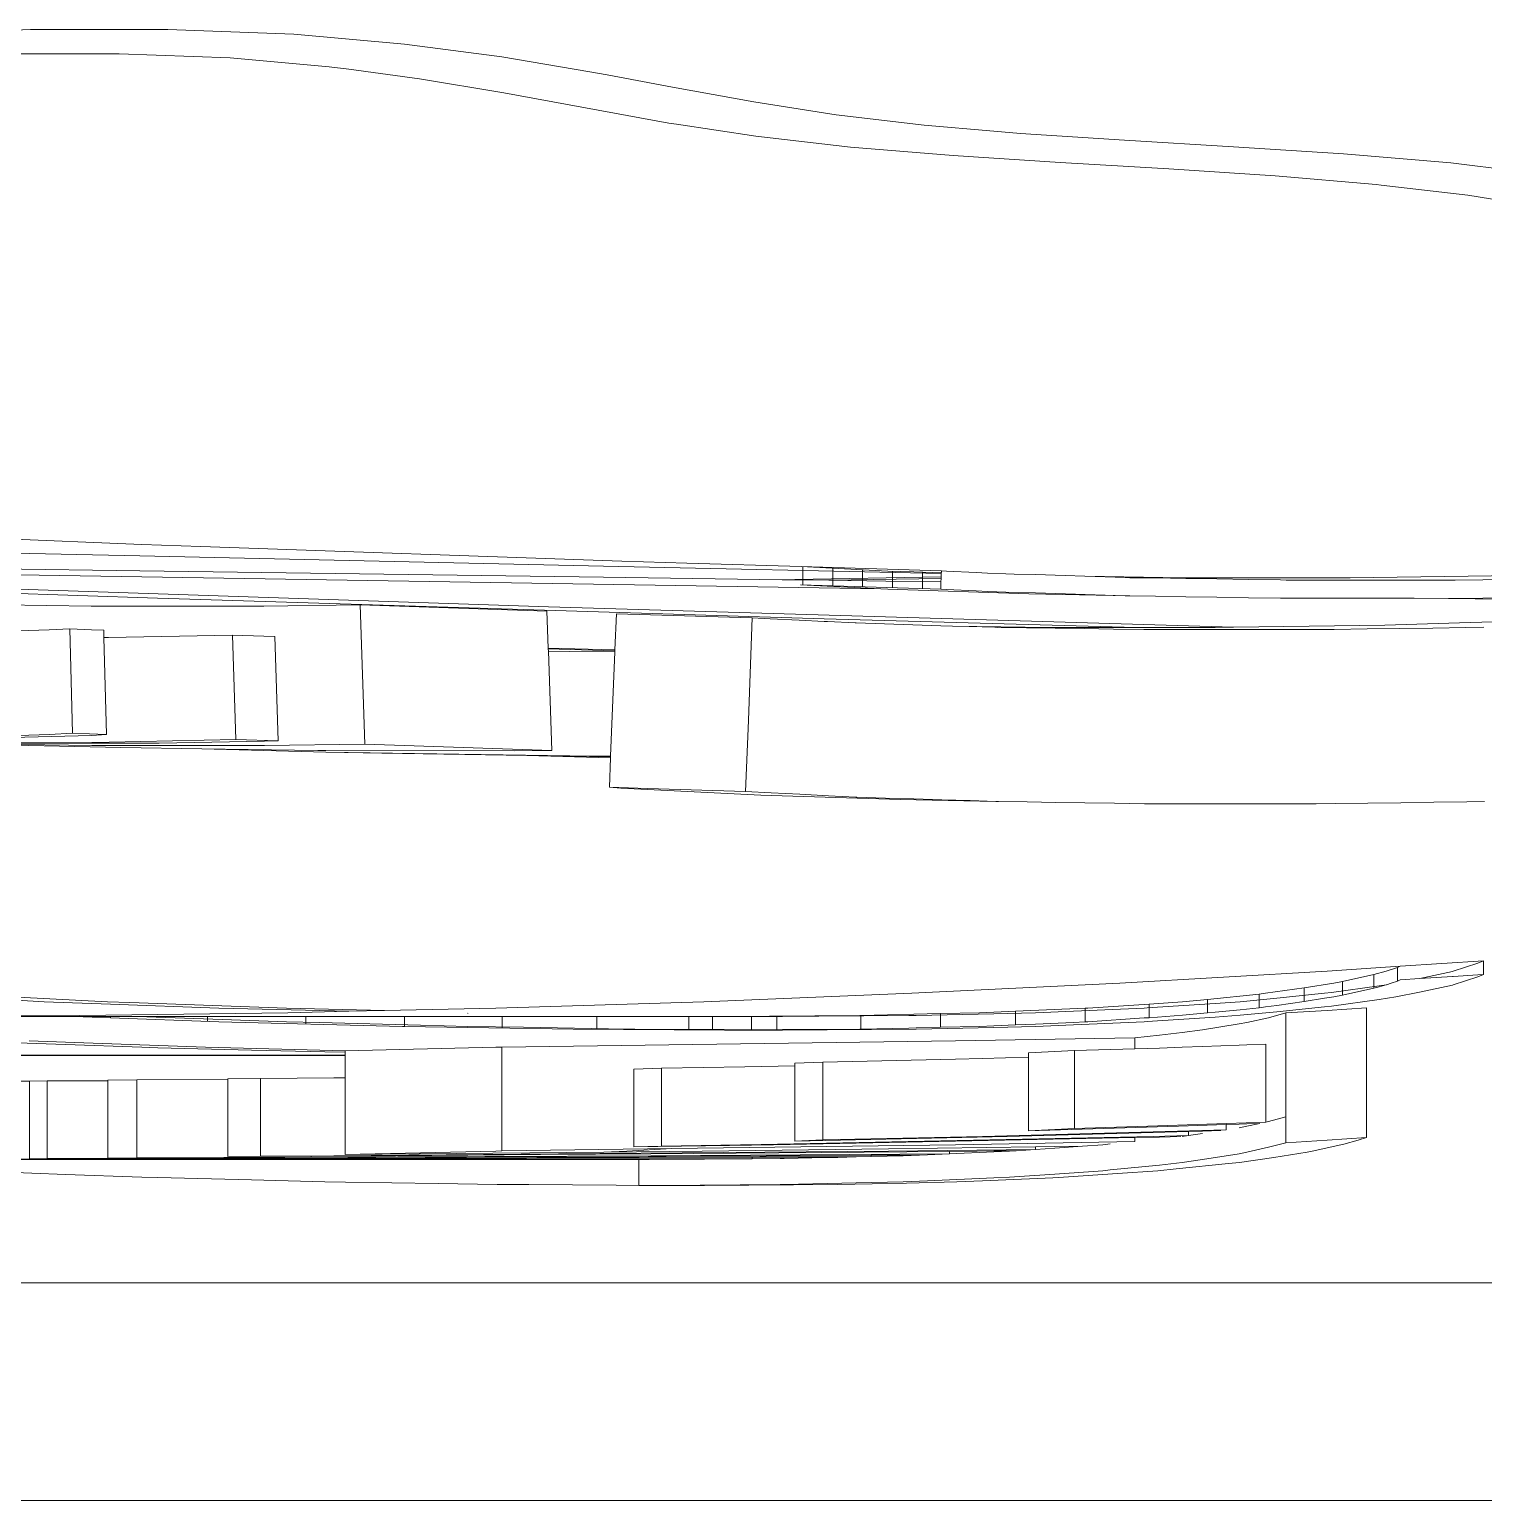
# Model space of a CAD drawing. Header units: millimetres. Extents: x 930469 to 1523124, y -120375 to 411163.
# Drawn here: x 1429123 to 1430125, y -7554 to -6540 of the extents above; entities that cross this region are included whole.
import ezdxf

# ---------------------------------------------------------------- set-up
doc = ezdxf.new("R2010")
doc.units = ezdxf.units.MM
doc.layers.add('A-NET THAY', color=8, linetype='Continuous', lineweight=0)
doc.layers.add('COT VACH', color=8, linetype='Continuous', lineweight=0)

# ---------------------------------------------------------------- blocks, each defined once
blk = doc.blocks.new('fgholol')
at = {"layer": 'A-NET THAY', "ltscale": 3}
for p, q in [((1047091.4, 32506.8), (1046992, 32503.6)), ((1047186.1, 32507), (1047091.4, 32506.8)), ((1047272.8, 32503.6), (1047186.1, 32507)), ((1047349.1, 32496.9), (1047272.8, 32503.6)), ((1047152.5, 32490.2), (1047068.2, 32490.1)), ((1047229.1, 32487.3), (1047152.5, 32490.2)), ((1047416.1, 32488), (1047349.1, 32496.9)), ((1047297.3, 32481.3), (1047229.1, 32487.3)), ((1047310.7, 32479.5), (1047297.3, 32481.3)), ((1047359.4, 32473), (1047310.7, 32479.5)), ((1047476.7, 32477.8), (1047416.1, 32488)), ((1047417.5, 32463.3), (1047359.4, 32473)), ((1047488.7, 32475.6), (1047476.7, 32477.8)), ((1047533.8, 32467.3), (1047488.7, 32475.6)), ((1047473.9, 32452.9), (1047417.5, 32463.3)), ((1047589.7, 32457.2), (1047533.8, 32467.3)), ((1047531.1, 32442.5), (1047473.9, 32452.9)), ((1047646.5, 32448.2), (1047589.7, 32457.2)), ((1047536.6, 32441.6), (1047531.1, 32442.5)), ((1047591.1, 32433.4), (1047536.6, 32441.6)), ((1047707, 32440.9), (1047646.5, 32448.2)), ((1047755, 32436.9), (1047707, 32440.9)), ((1047656.3, 32425.9), (1047591.1, 32433.4)), ((1047773.4, 32435.3), (1047755, 32436.9)), ((1047845.1, 32430.7), (1047773.4, 32435.3)), ((1047920.1, 32426.2), (1047845.1, 32430.7)), ((1047727, 32420.1), (1047656.3, 32425.9)), ((1047800.9, 32415.3), (1047727, 32420.1)), ((1047995.9, 32421.3), (1047920.1, 32426.2)), ((1048069.9, 32415), (1047995.9, 32421.3)), ((1047875.7, 32410.9), (1047800.9, 32415.3)), ((1047949, 32406), (1047875.7, 32410.9)), ((1048138.7, 32406.6), (1048069.9, 32415)), ((1048018.5, 32400.1), (1047949, 32406)), ((1048021.9, 32399.7), (1048018.5, 32400.1)), ((1048081.7, 32392.8), (1048021.9, 32399.7)), ((1048137.9, 32383.7), (1048081.7, 32392.8)), ((1047168.2, 32152.2), (1046876.7, 32163.9)), ((1047023.4, 32147.4), (1047166.7, 32144.3)), ((1047208.9, 32150.7), (1047168.2, 32152.2)), ((1047498.9, 32140.6), (1047208.9, 32150.7)), ((1046847.3, 32138.5), (1047166.8, 32134.1)), ((1047166.7, 32144.3), (1047486.2, 32137.3)), ((1047486.2, 32137.3), (1047718.9, 32132.2)), ((1047543.6, 32139.2), (1047498.9, 32140.6)), ((1047622.4, 32136.9), (1047543.6, 32139.2)), ((1047622.4, 32136.9), (1047719, 32134)), ((1047622.4, 32136.9), (1047682, 32133.9)), ((1047623.6, 32124.3), (1047623.5, 32136.8)), ((1047644.2, 32123.6), (1047644.1, 32135.8)), ((1047664.7, 32123), (1047664.7, 32134.8)), ((1047179, 32115.1), (1046803.8, 32128.2)), ((1046966.2, 32133.3), (1047677.2, 32121.6)), ((1046966.2, 32125.2), (1047448.3, 32109.2)), ((1047166.8, 32134.1), (1047486.2, 32129.6)), ((1047486.2, 32129.6), (1047609.3, 32127.9)), ((1047609.3, 32127.9), (1047618, 32128)), ((1047609.3, 32127.9), (1047641.5, 32127.5)), ((1047618, 32128), (1047718.8, 32129.8)), ((1047641.5, 32127.5), (1047718.8, 32128.8)), ((1047641.5, 32127.5), (1047680.8, 32126.9)), ((1047680.8, 32126.9), (1047718.7, 32126.4)), ((1047682, 32133.9), (1047700.1, 32133.3)), ((1047685.3, 32122.4), (1047685.2, 32133.8)), ((1047718.9, 32132.7), (1047700.1, 32133.3)), ((1047706, 32121.8), (1047705.9, 32133.1)), ((1047718.7, 32126.1), (1047718.5, 32121.4)), ((1047718.8, 32128.8), (1047718.7, 32126.4)), ((1047718.7, 32126.4), (1047718.7, 32126.1)), ((1047718.9, 32132.2), (1047718.8, 32129.8)), ((1047718.8, 32129.8), (1047718.8, 32128.8)), ((1047719, 32133.1), (1047718.9, 32132.9)), ((1047718.9, 32132.9), (1047718.9, 32132.7)), ((1047718.9, 32132.7), (1047718.9, 32132.2)), ((1047719, 32134), (1047722.4, 32133.8)), ((1047719, 32134), (1047719, 32133.1)), ((1047722.4, 32133.8), (1047742.9, 32132.8)), ((1047742.9, 32132.8), (1047750.8, 32132.4)), ((1047750.8, 32132.4), (1047763.4, 32132)), ((1047763.4, 32132), (1047769, 32131.8)), ((1047769, 32131.8), (1047783.8, 32131.4)), ((1047783.8, 32131.4), (1047804.3, 32130.7)), ((1047804.3, 32130.7), (1047817.9, 32130.3)), ((1047817.9, 32130.3), (1047824.9, 32130.1)), ((1047817.9, 32130.3), (1047885.1, 32129.3)), ((1047824.9, 32130.1), (1047845.5, 32129.4)), ((1047845.5, 32129.4), (1047848.7, 32129.3)), ((1047848.7, 32129.3), (1047866.3, 32129.1)), ((1047866.3, 32129.1), (1047887.3, 32128.8)), ((1047885.1, 32129.3), (1048000.6, 32129.2)), ((1047887.3, 32128.8), (1047908.7, 32128.4)), ((1047908.7, 32128.4), (1047930.5, 32128.1)), ((1047930.5, 32128.1), (1047952.6, 32127.8)), ((1047952.6, 32127.8), (1047956.6, 32127.7)), ((1047956.6, 32127.7), (1047975.2, 32127.7)), ((1047975.2, 32127.7), (1047998, 32127.7)), ((1047998, 32127.7), (1048021.2, 32127.7)), ((1048000.6, 32129.2), (1048117, 32130.9)), ((1048021.2, 32127.7), (1048044.6, 32127.7)), ((1048044.6, 32127.7), (1048068.2, 32127.6)), ((1048068.2, 32127.6), (1048073, 32127.6)), ((1048073, 32127.6), (1048091.9, 32127.9)), ((1048091.9, 32127.9), (1048115.7, 32128.2)), ((1047638.2, 32100.9), (1047179, 32115.1)), ((1047718.5, 32121.4), (1047621.9, 32124.3)), ((1047621.9, 32124.3), (1047677.2, 32121.6)), ((1047677.2, 32121.6), (1047682, 32121.3)), ((1047682, 32121.3), (1047779.2, 32118.2)), ((1047718.5, 32121.4), (1047722.5, 32121.2)), ((1047722.5, 32121.2), (1047743, 32120.2)), ((1047743, 32120.2), (1047750.9, 32119.8)), ((1047750.9, 32119.8), (1047763.4, 32119.4)), ((1047763.4, 32119.4), (1047783.9, 32118.8)), ((1047779.2, 32118.2), (1047848.8, 32116.7)), ((1047783.9, 32118.8), (1047804.4, 32118.1)), ((1047804.4, 32118.1), (1047824.9, 32117.5)), ((1047824.9, 32117.5), (1047845.6, 32116.8)), ((1047845.6, 32116.8), (1047848.8, 32116.7)), ((1047848.8, 32116.7), (1047866.4, 32116.5)), ((1047866.4, 32116.5), (1047887.4, 32116.2)), ((1047887.4, 32116.2), (1047908.7, 32115.8)), ((1047908.7, 32115.8), (1047930.5, 32115.5)), ((1047930.5, 32115.5), (1047952.7, 32115.2)), ((1047952.7, 32115.2), (1047956.6, 32115.1)), ((1047956.6, 32115.1), (1047975.2, 32115.1)), ((1047975.2, 32115.1), (1047998.1, 32115.1)), ((1047998.1, 32115.1), (1048021.3, 32115.1)), ((1048021.3, 32115.1), (1048044.7, 32115.1)), ((1048044.7, 32115.1), (1048068.3, 32115)), ((1048073, 32115), (1048068.3, 32115)), ((1048073, 32115), (1048092, 32115.3)), ((1048073, 32115), (1048280.9, 32111.6)), ((1048092, 32115.3), (1048115.8, 32115.6)), ((1047072.1, 32110.5), (1047133.3, 32109.6)), ((1047133.3, 32109.6), (1047179.1, 32109.7)), ((1047179.1, 32109.7), (1047252.2, 32109.7)), ((1047252.2, 32109.7), (1047318.6, 32110.7)), ((1047318.6, 32110.7), (1047447.2, 32106.2)), ((1047321.8, 32014.7), (1047318.6, 32110.7)), ((1047447.2, 32106.2), (1047448.1, 32080.8)), ((1047448.3, 32109.2), (1047920.2, 32095.2)), ((1047494.1, 32079.5), (1047495.1, 32104.5)), ((1047503, 32104.2), (1047495.1, 32104.5)), ((1047588.7, 32101.6), (1047503, 32104.2)), ((1047586, 32031.1), (1047588.7, 32101.6)), ((1047588.7, 32101.6), (1047601, 32101)), ((1047601, 32101), (1047620.9, 32100)), ((1047620.9, 32100), (1047638.2, 32099.2)), ((1047853.1, 32095), (1047638.2, 32100.9)), ((1047638.2, 32099.2), (1047640.6, 32099.1)), ((1047640.6, 32099.1), (1047659.5, 32098.1)), ((1047659.5, 32098.1), (1047660.2, 32098.1)), ((1047660.2, 32098.1), (1047679.8, 32097.5)), ((1047679.8, 32097.5), (1047699.2, 32096.9)), ((1047699.2, 32096.9), (1047718.7, 32096.2)), ((1047718.7, 32096.2), (1047726.7, 32096)), ((1047726.7, 32096), (1047738.2, 32095.6)), ((1047726.7, 32096), (1047793.4, 32095)), ((1047738.2, 32095.6), (1047755.9, 32095.1)), ((1047755.9, 32095.1), (1047757.8, 32095)), ((1047757.8, 32095), (1047777.5, 32094.8)), ((1047777.5, 32094.8), (1047797.3, 32094.5)), ((1047853.1, 32095), (1047793.4, 32095)), ((1047797.3, 32094.5), (1047817.3, 32094.2)), ((1047907.6, 32095), (1047853.1, 32095)), ((1047907.6, 32095), (1047920.2, 32095.2)), ((1048024.4, 32096.6), (1047920.2, 32095.2)), ((1048012.2, 32094), (1048034.9, 32094.3)), ((1048075.8, 32098.2), (1048024.4, 32096.6)), ((1048034.9, 32094.3), (1048057.6, 32094.6)), ((1048057.6, 32094.6), (1048080.3, 32094.9)), ((1048075.8, 32098.2), (1048118.4, 32099.6)), ((1048080.3, 32094.9), (1048092.6, 32095.1)), ((1047104.3, 32093.3), (1047020.4, 32090.8)), ((1047118.6, 32094), (1047104.3, 32093.3)), ((1047120.5, 32022.1), (1047118.6, 32094)), ((1047118.6, 32094), (1047133.4, 32093.4)), ((1047133.4, 32093.4), (1047141.9, 32093.1)), ((1047141.9, 32093.1), (1047142, 32088)), ((1047145.3, 32088), (1047142, 32088)), ((1047142, 32088), (1047143.9, 32021.2)), ((1047230.7, 32089.8), (1047145.3, 32088)), ((1047232.9, 32017.9), (1047230.7, 32089.8)), ((1047230.7, 32089.8), (1047252.3, 32089)), ((1047252.3, 32089), (1047259.8, 32088.8)), ((1047259.8, 32088.8), (1047262.1, 32016.8)), ((1047817.3, 32094.2), (1047837.6, 32093.9)), ((1047837.6, 32093.9), (1047858.4, 32093.6)), ((1047858.4, 32093.6), (1047861, 32093.5)), ((1047861, 32093.5), (1047879.5, 32093.5)), ((1047879.5, 32093.5), (1047901, 32093.5)), ((1047901, 32093.5), (1047922.8, 32093.5)), ((1047922.8, 32093.5), (1047944.8, 32093.5)), ((1047944.8, 32093.5), (1047967.1, 32093.5)), ((1047967.1, 32093.5), (1047976.5, 32093.5)), ((1047976.5, 32093.5), (1047989.6, 32093.6)), ((1047989.6, 32093.6), (1048012.2, 32094)), ((1047494.1, 32079.5), (1047448.1, 32080.8)), ((1047448.1, 32080.8), (1047448.1, 32080.3)), ((1047448.1, 32080.3), (1047494.1, 32079)), ((1047448.1, 32080.3), (1047448.2, 32078.7)), ((1047448.2, 32078.7), (1047462.6, 32078.4)), ((1047448.2, 32078.7), (1047450.7, 32010.2)), ((1047462.6, 32078.4), (1047494, 32078.3)), ((1047494, 32078.3), (1047491.1, 32006.3)), ((1047494, 32078.3), (1047494.1, 32079)), ((1047494.1, 32079), (1047494.1, 32079.5)), ((1047584.1, 31981.9), (1047586, 32031)), ((1047586, 32031.1), (1047586, 32031)), ((1047014.9, 32015.3), (1047153.8, 32012.3)), ((1047014.9, 32015.3), (1047133.8, 32013.7)), ((1047104.6, 32021.3), (1047020.8, 32018.8)), ((1047145.6, 32016.1), (1047042.9, 32015.7)), ((1047045.9, 32018.3), (1047133.5, 32020.7)), ((1047133.8, 32015.2), (1047072.4, 32015)), ((1047120.5, 32022.1), (1047104.6, 32021.3)), ((1047120.5, 32022.1), (1047143.9, 32021.2)), ((1047133.5, 32020.7), (1047143.9, 32021.2)), ((1047180.1, 32015.3), (1047133.8, 32015.2)), ((1047133.8, 32013.7), (1047252.7, 32013.7)), ((1047232.9, 32017.9), (1047145.6, 32016.1)), ((1047252.7, 32016.7), (1047180.1, 32015.3)), ((1047232.9, 32017.9), (1047262.1, 32016.8)), ((1047262.1, 32016.8), (1047252.7, 32016.7)), ((1047252.7, 32013.7), (1047321.8, 32014.7)), ((1047321.8, 32014.7), (1047450.7, 32010.2)), ((1047209.6, 32011.5), (1047153.8, 32012.3)), ((1047209.6, 32011.5), (1047294.9, 32009.2)), ((1047289.3, 32010.3), (1047209.6, 32011.5)), ((1047294.9, 32010.3), (1047289.3, 32010.3)), ((1047424.8, 32010), (1047294.9, 32010.3)), ((1047294.9, 32009.2), (1047333.4, 32008.4)), ((1047294.9, 32009.2), (1047463, 32006.5)), ((1047433.3, 32006.7), (1047333.4, 32008.4)), ((1047450.7, 32010.2), (1047424.8, 32010)), ((1047491.1, 32005.3), (1047433.3, 32006.7)), ((1047491.1, 32005.8), (1047433.3, 32006.7)), ((1047463, 32006.5), (1047491.1, 32006.3)), ((1047490.3, 31984.9), (1047491.1, 32005.3)), ((1047491.1, 32005.9), (1047491.1, 32006.3)), ((1047491.1, 32005.8), (1047491.1, 32005.9)), ((1047491.1, 32005.3), (1047491.1, 32005.8)), ((1047490.3, 31984.9), (1047498.1, 31984.4)), ((1047490.3, 31984.9), (1047516.4, 31984)), ((1047594.5, 31979.6), (1047498.1, 31984.4)), ((1047516.4, 31984), (1047584.1, 31981.9)), ((1047584.1, 31981.9), (1047601.6, 31981.1)), ((1047690.6, 31976.6), (1047594.5, 31979.6)), ((1047601.6, 31981.1), (1047621.5, 31980.1)), ((1047621.5, 31980.1), (1047641.2, 31979.1)), ((1047641.2, 31979.1), (1047660.1, 31978.2)), ((1047660.1, 31978.2), (1047660.8, 31978.1)), ((1047660.8, 31978.1), (1047680.4, 31977.5)), ((1047680.4, 31977.5), (1047699.9, 31976.9)), ((1047690.6, 31976.6), (1047756.5, 31975.1)), ((1047699.9, 31976.9), (1047719.3, 31976.3)), ((1047719.3, 31976.3), (1047738.8, 31975.7)), ((1047738.8, 31975.7), (1047756.5, 31975.1)), ((1047756.5, 31975.1), (1047758.4, 31975.1)), ((1047758.4, 31975.1), (1047778.1, 31974.8)), ((1047778.1, 31974.8), (1047797.9, 31974.5)), ((1047797.9, 31974.5), (1047817.9, 31974.2)), ((1047817.9, 31974.2), (1047838.3, 31973.9)), ((1047838.3, 31973.9), (1047859, 31973.6)), ((1047859, 31973.6), (1047861.7, 31973.6)), ((1047861.7, 31973.6), (1047880.1, 31973.6)), ((1047880.1, 31973.6), (1047901.6, 31973.6)), ((1047901.6, 31973.6), (1047923.4, 31973.6)), ((1047923.4, 31973.6), (1047945.4, 31973.5)), ((1047945.4, 31973.5), (1047967.7, 31973.5)), ((1047967.7, 31973.5), (1047977.1, 31973.5)), ((1047977.1, 31973.5), (1047990.2, 31973.7)), ((1047990.2, 31973.7), (1048012.8, 31974)), ((1048012.8, 31974), (1048035.5, 31974.3)), ((1048035.5, 31974.3), (1048058.2, 31974.6)), ((1048058.2, 31974.6), (1048080.9, 31975)), ((1048080.9, 31975), (1048093.2, 31975.2)), ((1048035, 31861.6), (1047984.8, 31858.2)), ((1048035, 31861.6), (1048033.2, 31860.8)), ((1048035, 31861.6), (1048092.4, 31865.4)), ((1048088.5, 31863.7), (1048071.5, 31858.2)), ((1048092.4, 31865.4), (1048088.5, 31863.7)), ((1048092.4, 31865.4), (1048092.4, 31856)), ((1047984.8, 31858.2), (1047841.8, 31850)), ((1047995.3, 31851.1), (1047989.3, 31850)), ((1048016.8, 31855.9), (1047995.3, 31851.1)), ((1047995.3, 31841.7), (1047995.3, 31851.1)), ((1048025.3, 31858.2), (1048016.8, 31855.9)), ((1048016.8, 31846.5), (1048016.8, 31855.9)), ((1048033.2, 31860.8), (1048025.3, 31858.2)), ((1048033.2, 31851.4), (1048028.8, 31850)), ((1048033.2, 31851.4), (1048033.2, 31860.8)), ((1048035, 31852.2), (1048033.2, 31851.4)), ((1048048.5, 31853.1), (1048035, 31852.2)), ((1048071.1, 31858.1), (1048048.5, 31853.1)), ((1048071.1, 31854.6), (1048048.5, 31853.1)), ((1048071.5, 31858.2), (1048071.1, 31858.1)), ((1048071.5, 31854.6), (1048071.1, 31854.6)), ((1048088.5, 31855.7), (1048071.5, 31854.6)), ((1048088.5, 31854.3), (1048071.5, 31848.8)), ((1048092.4, 31856), (1048088.5, 31854.3)), ((1048092.4, 31856), (1048088.5, 31855.7)), ((1047100.5, 31839.4), (1047044.6, 31842.5)), ((1047698.7, 31843), (1047555.4, 31837.2)), ((1047841.8, 31850), (1047698.7, 31843)), ((1047937.9, 31842.5), (1047902.2, 31838.8)), ((1047942.2, 31843), (1047937.9, 31842.5)), ((1047937.9, 31833.1), (1047937.9, 31842.5)), ((1047969, 31846.7), (1047942.2, 31843)), ((1047983, 31843), (1047950, 31839.6)), ((1047989.3, 31850), (1047969, 31846.7)), ((1047969, 31837.3), (1047969, 31846.7)), ((1047987.7, 31843.6), (1047983, 31843)), ((1048020.6, 31848.1), (1047987.7, 31843.6)), ((1047995.3, 31841.7), (1047989.3, 31840.6)), ((1048016.8, 31846.5), (1047995.3, 31841.7)), ((1048020.6, 31847.5), (1048016.8, 31846.5)), ((1048025.6, 31848.9), (1048020.6, 31848.1)), ((1048025.3, 31848.8), (1048020.6, 31847.5)), ((1048025.6, 31848.9), (1048025.3, 31848.8)), ((1048028.8, 31850), (1048025.6, 31848.9)), ((1048048.4, 31843.7), (1048032, 31840.6)), ((1048071.1, 31848.7), (1048048.4, 31843.7)), ((1048071.5, 31848.8), (1048071.1, 31848.7)), ((1047100.8, 31837.2), (1047081.8, 31838.2)), ((1047144.4, 31837.2), (1047100.5, 31839.4)), ((1047146.5, 31835.5), (1047100.8, 31837.2)), ((1047159.9, 31836.7), (1047144.4, 31837.2)), ((1047221.3, 31832.8), (1047146.5, 31835.5)), ((1047267.8, 31832.8), (1047159.9, 31836.7)), ((1047310.8, 31830.6), (1047221.3, 31832.8)), ((1047267.8, 31832.8), (1047335.4, 31831.1)), ((1047335.4, 31831.1), (1047310.8, 31830.6)), ((1047412.1, 31832.8), (1047335.4, 31831.1)), ((1047555.4, 31837.2), (1047412.1, 31832.8)), ((1047818, 31832.7), (1047770, 31830.6)), ((1047858.7, 31832.8), (1047809.9, 31830.7)), ((1047819.8, 31832.8), (1047818, 31832.7)), ((1047818, 31823.3), (1047818, 31832.7)), ((1047862.2, 31835.6), (1047819.8, 31832.8)), ((1047860.8, 31832.9), (1047858.7, 31832.8)), ((1047907.6, 31836), (1047860.8, 31832.9)), ((1047885.1, 31837.2), (1047862.2, 31835.6)), ((1047862.2, 31826.2), (1047862.2, 31835.6)), ((1047902.2, 31838.8), (1047885.1, 31837.2)), ((1047902.2, 31829.5), (1047902.2, 31838.8)), ((1047924.7, 31837.2), (1047907.6, 31836)), ((1047924.7, 31831.7), (1047907.6, 31830)), ((1047950, 31839.6), (1047924.7, 31837.2)), ((1047937.9, 31833.1), (1047924.7, 31831.7)), ((1047942.2, 31833.6), (1047937.9, 31833.1)), ((1047950, 31834.7), (1047942.2, 31833.6)), ((1047969, 31837.3), (1047950, 31834.7)), ((1047983, 31833.6), (1047950, 31830.2)), ((1047984.8, 31831.2), (1047956.2, 31829.5)), ((1047983, 31839.6), (1047969, 31837.3)), ((1047987.7, 31840.3), (1047983, 31839.6)), ((1047987.7, 31834.2), (1047983, 31833.6)), ((1047984.8, 31831.2), (1048011.8, 31833)), ((1047989.3, 31840.6), (1047987.7, 31840.3)), ((1048020.6, 31838.8), (1047987.7, 31834.2)), ((1048011.8, 31743.6), (1048011.8, 31833)), ((1048032, 31840.6), (1048020.6, 31838.8)), ((1047125.4, 31827.7), (1046981.9, 31827.1)), ((1047121.2, 31827.1), (1046981.9, 31827.1)), ((1047146.5, 31826.1), (1047121.2, 31827.1)), ((1047165.1, 31827.1), (1047121.2, 31827.1)), ((1047268.8, 31829.6), (1047125.4, 31827.7)), ((1047146.5, 31826.1), (1047146.5, 31827.1)), ((1047221.3, 31823.4), (1047146.5, 31826.1)), ((1047223.5, 31825), (1047165.1, 31827.1)), ((1047223.5, 31827.1), (1047165.1, 31827.1)), ((1047213.3, 31823.7), (1047213.3, 31827.1)), ((1047347.7, 31820.2), (1047221.3, 31823.4)), ((1047267.8, 31827.1), (1047223.5, 31827.1)), ((1047267.8, 31823.4), (1047223.5, 31825)), ((1047290.6, 31827.1), (1047267.8, 31827.1)), ((1047290.6, 31822.8), (1047267.8, 31823.4)), ((1047310.8, 31830.6), (1047268.8, 31829.6)), ((1047281.1, 31821.9), (1047281.1, 31827.1)), ((1047360.1, 31827.1), (1047290.6, 31827.1)), ((1047360.1, 31821.1), (1047290.6, 31822.8)), ((1047349.1, 31820.2), (1047349.1, 31827.1)), ((1047392.7, 31827.1), (1047360.1, 31827.1)), ((1047392.7, 31820.2), (1047360.1, 31821.1)), ((1047392.7, 31829.6), (1047392.7, 31829.5)), ((1047392.7, 31829), (1047392.7, 31828.9)), ((1047431, 31827.1), (1047392.7, 31827.1)), ((1047416.3, 31819.2), (1047416.3, 31827.1)), ((1047501.3, 31827.1), (1047431, 31827.1)), ((1047481.7, 31818.2), (1047481.7, 31827.1)), ((1047507.8, 31827.1), (1047501.3, 31827.1)), ((1047569.4, 31827.1), (1047507.8, 31827.1)), ((1047544.9, 31817.9), (1047544.9, 31827.1)), ((1047561.3, 31817.7), (1047561.3, 31827.1)), ((1047569.5, 31827.1), (1047569.4, 31827.1)), ((1047569.5, 31827.1), (1047662.7, 31827.7)), ((1047569.5, 31827.1), (1047588.1, 31827.1)), ((1047588.1, 31817.8), (1047588.1, 31827.1)), ((1047588.1, 31827.1), (1047609.5, 31827.1)), ((1047605.6, 31817.9), (1047605.6, 31827.3)), ((1047634.5, 31827.2), (1047609.5, 31827.1)), ((1047696.5, 31827.7), (1047634.5, 31827.2)), ((1047663.5, 31827.7), (1047662.7, 31827.7)), ((1047718.4, 31829), (1047663.5, 31827.7)), ((1047663.5, 31818.3), (1047663.5, 31827.7)), ((1047701.6, 31827.7), (1047696.5, 31827.7)), ((1047755, 31828.9), (1047701.6, 31827.7)), ((1047745.2, 31829.6), (1047718.4, 31829)), ((1047718.4, 31819.6), (1047718.4, 31829)), ((1047770, 31830.6), (1047745.2, 31829.6)), ((1047755, 31820.6), (1047745.2, 31820.2)), ((1047783.9, 31829.6), (1047755, 31828.9)), ((1047770, 31821.2), (1047755, 31820.6)), ((1047770, 31821.2), (1047770, 31830.6)), ((1047783.9, 31821.8), (1047770, 31821.2)), ((1047809.9, 31830.7), (1047783.9, 31829.6)), ((1047809.9, 31823), (1047783.9, 31821.8)), ((1047809.9, 31821.3), (1047783.9, 31820.2)), ((1047858.7, 31823.4), (1047809.9, 31821.3)), ((1047818, 31823.3), (1047809.9, 31823)), ((1047819.8, 31823.4), (1047818, 31823.3)), ((1047858.7, 31826), (1047819.8, 31823.4)), ((1047860.8, 31826.1), (1047858.7, 31826)), ((1047860.8, 31823.5), (1047858.7, 31823.4)), ((1047907.6, 31826.6), (1047860.8, 31823.5)), ((1047862.2, 31826.2), (1047860.8, 31826.1)), ((1047885.1, 31827.9), (1047862.2, 31826.2)), ((1047902.2, 31829.5), (1047885.1, 31827.9)), ((1047924, 31821.9), (1047898.8, 31817.9)), ((1047907.6, 31830), (1047902.2, 31829.5)), ((1047924.7, 31827.9), (1047907.6, 31826.6)), ((1047929.4, 31822.9), (1047924, 31821.9)), ((1047950, 31830.2), (1047924.7, 31827.9)), ((1047944.4, 31826.2), (1047929.4, 31822.9)), ((1047956.2, 31829.5), (1047944.4, 31826.2)), ((1047956.2, 31758), (1047956.2, 31829.5)), ((1047349.1, 31820.2), (1047347.7, 31820.2)), ((1047465.4, 31818.3), (1047349.1, 31820.2)), ((1047431, 31819.6), (1047392.7, 31820.2)), ((1047501.3, 31818.4), (1047431, 31819.6)), ((1047465.4, 31818.3), (1047569.5, 31817.7)), ((1047507.8, 31818.3), (1047501.3, 31818.4)), ((1047569.4, 31818), (1047507.8, 31818.3)), ((1047588.1, 31817.8), (1047569.4, 31818)), ((1047588.1, 31817.8), (1047569.5, 31817.7)), ((1047609.5, 31817.7), (1047569.5, 31817.7)), ((1047589.5, 31817.8), (1047588.1, 31817.8)), ((1047609.5, 31818), (1047589.5, 31817.8)), ((1047701.6, 31818.3), (1047609.5, 31817.7)), ((1047634.5, 31818.1), (1047609.5, 31818)), ((1047662.7, 31818.3), (1047634.5, 31818.1)), ((1047663.5, 31818.3), (1047662.7, 31818.3)), ((1047696.5, 31819.1), (1047663.5, 31818.3)), ((1047701.6, 31819.2), (1047696.5, 31819.1)), ((1047718.4, 31819.6), (1047701.6, 31819.2)), ((1047755, 31819.5), (1047701.6, 31818.3)), ((1047745.2, 31820.2), (1047718.4, 31819.6)), ((1047728.8, 31810.2), (1047852.2, 31812.4)), ((1047783.9, 31820.2), (1047755, 31819.5)), ((1047869.2, 31814.1), (1047852.2, 31812.4)), ((1047852.2, 31804.8), (1047852.2, 31812.4)), ((1047884.9, 31815.9), (1047869.2, 31814.1)), ((1047898.8, 31817.9), (1047884.9, 31815.9)), ((1047115.5, 31807.7), (1047053.9, 31810)), ((1047053.9, 31800.3), (1047115.5, 31800.3)), ((1047128.2, 31808.8), (1047090.6, 31810.2)), ((1047168.1, 31805.8), (1047115.5, 31807.7)), ((1047115.5, 31800.3), (1047168.1, 31800.3)), ((1047212.1, 31805.8), (1047128.2, 31808.8)), ((1047179.1, 31805.5), (1047168.1, 31805.8)), ((1047168.1, 31800.3), (1047179.1, 31800.3)), ((1047243.7, 31803.9), (1047179.1, 31805.5)), ((1047179.1, 31800.3), (1047243.7, 31800.4)), ((1047308.3, 31803.3), (1047212.1, 31805.8)), ((1047294.2, 31802.6), (1047243.7, 31803.9)), ((1047243.7, 31800.4), (1047294.2, 31800.4)), ((1047308.3, 31802.4), (1047294.2, 31802.6)), ((1047294.2, 31800.4), (1047308.3, 31800.4)), ((1047412.1, 31805.8), (1047308.3, 31803.3)), ((1047308.3, 31802.6), (1047308.3, 31803.3)), ((1047308.3, 31802.4), (1047308.3, 31802.6)), ((1047308.3, 31800.4), (1047308.3, 31802.4)), ((1047308.3, 31800.1), (1047308.3, 31800.4)), ((1047412.1, 31805.8), (1047416.2, 31805.9)), ((1047416.2, 31805.9), (1047416.1, 31805.8)), ((1047416.1, 31805.8), (1047416.1, 31804.5)), ((1047416.2, 31805.8), (1047416.1, 31805.8)), ((1047416.1, 31804.5), (1047416.2, 31734.4)), ((1047416.2, 31804.5), (1047416.1, 31804.5)), ((1047416.2, 31805.9), (1047728.8, 31810.2)), ((1047810.7, 31803.5), (1047778.9, 31802)), ((1047778.9, 31802), (1047778.9, 31798.9)), ((1047852.2, 31804.8), (1047810.7, 31803.5)), ((1047810.7, 31802.9), (1047810.7, 31803.5)), ((1047810.7, 31749.9), (1047810.7, 31802.9)), ((1047810.7, 31802.9), (1047810.7, 31802.9)), ((1047861.1, 31805), (1047852.2, 31804.8)), ((1047869.2, 31805.3), (1047861.1, 31805)), ((1047884.9, 31805.9), (1047869.2, 31805.3)), ((1047898.8, 31806.4), (1047884.9, 31805.9)), ((1047924, 31807.3), (1047898.8, 31806.4)), ((1047929.4, 31807.5), (1047924, 31807.3)), ((1047942.5, 31807.9), (1047929.4, 31807.5)), ((1047942.5, 31754.3), (1047942.5, 31807.9)), ((1046971.5, 31800.1), (1047308.3, 31800.1)), ((1047308.3, 31784.8), (1047308.3, 31800.1)), ((1047526.1, 31791.4), (1047507.2, 31790.8)), ((1047507.2, 31790.8), (1047507.2, 31737.2)), ((1047526.1, 31791.4), (1047583.6, 31792.3)), ((1047526.1, 31791.1), (1047526.1, 31791.4)), ((1047526.1, 31737.8), (1047526.1, 31791.1)), ((1047526.1, 31791.1), (1047526.1, 31791.1)), ((1047583.6, 31792.3), (1047617.9, 31793)), ((1047637.3, 31795.6), (1047617.9, 31794.8)), ((1047617.9, 31794.8), (1047617.9, 31793)), ((1047617.9, 31793), (1047617.9, 31741.2)), ((1047728.8, 31797.6), (1047637.3, 31795.6)), ((1047637.3, 31795.2), (1047637.3, 31795.6)), ((1047637.3, 31742), (1047637.3, 31795.2)), ((1047637.3, 31795.2), (1047637.3, 31795.2)), ((1047747.4, 31798), (1047728.8, 31797.6)), ((1047778.9, 31798.9), (1047747.4, 31798)), ((1047778.9, 31798.9), (1047778.9, 31748.3)), ((1047090.8, 31782.4), (1047027.8, 31782.4)), ((1047103, 31782.7), (1047090.8, 31782.4)), ((1047090.8, 31782.4), (1047090.8, 31729)), ((1047144.7, 31782.7), (1047103, 31782.7)), ((1047103, 31729.1), (1047103, 31782.7)), ((1047164.8, 31783.3), (1047144.7, 31783.1)), ((1047144.7, 31783.1), (1047144.7, 31782.7)), ((1047144.7, 31782.7), (1047144.7, 31729.4)), ((1047227.5, 31783.6), (1047164.8, 31783.3)), ((1047164.8, 31729.7), (1047164.8, 31783.3)), ((1047249.8, 31784.4), (1047227.5, 31784.2)), ((1047227.5, 31784.2), (1047227.5, 31783.6)), ((1047227.5, 31783.6), (1047227.5, 31730.5)), ((1047300.4, 31784.7), (1047249.8, 31784.4)), ((1047249.8, 31730.8), (1047249.8, 31784.4)), ((1047308.3, 31784.8), (1047300.4, 31784.7)), ((1047308.3, 31731.9), (1047308.3, 31784.8)), ((1047778.9, 31748.3), (1047882.3, 31751.4)), ((1047778.9, 31748.3), (1047810.7, 31749.9)), ((1047861.1, 31751.4), (1047810.7, 31749.9)), ((1047942.5, 31754.3), (1047861.1, 31751.4)), ((1047882.3, 31751.4), (1047915.2, 31752.6)), ((1047915.2, 31752.6), (1047924, 31752.9)), ((1047915.2, 31749), (1047915.2, 31752.6)), ((1047924, 31752.9), (1047929.4, 31753.1)), ((1047929.4, 31751.4), (1047924, 31750.4)), ((1047938.3, 31753.4), (1047929.4, 31751.4)), ((1047929.4, 31753.1), (1047938.3, 31753.4)), ((1047944.4, 31754.7), (1047942.5, 31754.3)), ((1047956.2, 31758), (1047944.4, 31754.7)), ((1047956.2, 31740.1), (1047956.2, 31758)), ((1047583.6, 31738.7), (1047864.8, 31744.4)), ((1047603.3, 31738.7), (1047728.8, 31741.2)), ((1047617.9, 31741.2), (1047764.5, 31744.4)), ((1047617.9, 31741.2), (1047637.3, 31742)), ((1047747.4, 31744.4), (1047637.3, 31742)), ((1047728.8, 31741.2), (1047852.2, 31743.7)), ((1047728.8, 31738.7), (1047852.2, 31740.9)), ((1047915.2, 31749), (1047747.4, 31744.4)), ((1047764.5, 31744.4), (1047864.8, 31747.1)), ((1047852.2, 31743.7), (1047869.2, 31744)), ((1047852.2, 31740.9), (1047852.2, 31743.7)), ((1047864.8, 31747.1), (1047889.2, 31747.8)), ((1047864.8, 31744.4), (1047889.2, 31745)), ((1047869.2, 31744), (1047884, 31744.3)), ((1047889.2, 31745), (1047884.9, 31744.4)), ((1047889.2, 31747.8), (1047898.8, 31748)), ((1047889.2, 31745), (1047889.2, 31747.8)), ((1047898.8, 31746.4), (1047889.2, 31745)), ((1047898.8, 31748), (1047911.4, 31748.4)), ((1047956.2, 31740.1), (1047944.4, 31736.9)), ((1047956.2, 31740.1), (1047984.8, 31741.8)), ((1048011.8, 31743.6), (1047984.8, 31741.8)), ((1048006.2, 31741.8), (1047996.2, 31739)), ((1048011.8, 31743.6), (1048006.2, 31741.8)), ((1047144.7, 31729.4), (1047164.8, 31729.7)), ((1047144.7, 31729.4), (1047204.2, 31729.6)), ((1047404.5, 31730.6), (1047164.8, 31729.7)), ((1047204.2, 31729.6), (1047391.9, 31730.3)), ((1047227.5, 31730.5), (1047342.9, 31731.1)), ((1047227.5, 31730.5), (1047249.8, 31730.8)), ((1047300.4, 31731.1), (1047249.8, 31730.8)), ((1047363.3, 31729.6), (1047256.5, 31729.3)), ((1047256.5, 31729.2), (1047355.3, 31729.4)), ((1047455.1, 31732.4), (1047300.4, 31731.1)), ((1047308.3, 31731.9), (1047412.1, 31734.2)), ((1047486.4, 31733.6), (1047308.3, 31731.9)), ((1047342.9, 31731.1), (1047442.8, 31731.9)), ((1047355.3, 31729.4), (1047588.7, 31730.1)), ((1047363.3, 31729.6), (1047355.3, 31729.4)), ((1047670.6, 31730.5), (1047363.3, 31729.6)), ((1047391.9, 31730.3), (1047598.2, 31731.1)), ((1047404.5, 31730.6), (1047391.9, 31730.3)), ((1047518.9, 31731.1), (1047404.5, 31730.6)), ((1047416.2, 31734.4), (1047412.1, 31734.2)), ((1047416.2, 31734.4), (1047533.3, 31736)), ((1047442.8, 31731.9), (1047518.9, 31732.5)), ((1047455.1, 31732.4), (1047442.8, 31731.9)), ((1047682.5, 31734.2), (1047455.1, 31732.4)), ((1047554.1, 31734.2), (1047486.4, 31733.6)), ((1047502.2, 31734.2), (1047486.4, 31733.6)), ((1047533.3, 31736), (1047502.2, 31734.2)), ((1047507.2, 31737.2), (1047572.9, 31738.2)), ((1047507.2, 31737.2), (1047526.1, 31737.8)), ((1047518.9, 31732.5), (1047724.6, 31734.1)), ((1047724.6, 31732.4), (1047518.9, 31731.1)), ((1047526.1, 31737.8), (1047580.5, 31738.6)), ((1047533.3, 31736), (1047728.8, 31738.7)), ((1047682.5, 31735.9), (1047554.1, 31734.2)), ((1047572.9, 31738.2), (1047603.3, 31738.7)), ((1047580.5, 31738.6), (1047572.9, 31738.2)), ((1047580.5, 31738.6), (1047583.6, 31738.7)), ((1047588.7, 31730.1), (1047639.3, 31730.2)), ((1047588.7, 31729), (1047588.7, 31730.1)), ((1047598.2, 31731.1), (1047670.6, 31731.5)), ((1047639.3, 31729.8), (1047610.6, 31729.2)), ((1047639.3, 31730.2), (1047647.6, 31730.2)), ((1047647.6, 31730), (1047639.3, 31729.8)), ((1047660.2, 31730.3), (1047647.6, 31730)), ((1047647.6, 31730.2), (1047660.2, 31730.3)), ((1047670.6, 31730.5), (1047660.2, 31730.3)), ((1047670.6, 31731.5), (1047692.7, 31731.6)), ((1047670.6, 31730.5), (1047670.6, 31731.5)), ((1047692.7, 31731.1), (1047670.6, 31730.5)), ((1047783.8, 31737.3), (1047682.5, 31735.9)), ((1047783.8, 31735.4), (1047682.5, 31734.2)), ((1047709.3, 31731.7), (1047692.7, 31731.1)), ((1047692.7, 31731.6), (1047709.3, 31731.7)), ((1047724.6, 31732.4), (1047709.3, 31731.7)), ((1047724.6, 31734.1), (1047743.7, 31734.2)), ((1047724.6, 31732.4), (1047724.6, 31734.1)), ((1047755.1, 31733.7), (1047724.6, 31732.4)), ((1047743.7, 31734.2), (1047755.1, 31734.4)), ((1047755.1, 31734.4), (1047765.9, 31734.5)), ((1047765.9, 31734.2), (1047755.1, 31733.7)), ((1047770.4, 31734.5), (1047765.9, 31734.2)), ((1047765.9, 31734.5), (1047770.4, 31734.5)), ((1047783.8, 31735.4), (1047770.4, 31734.5)), ((1047797.1, 31737.4), (1047783.8, 31737.3)), ((1047783.8, 31735.4), (1047783.8, 31737.3)), ((1047797.1, 31736.3), (1047783.8, 31735.4)), ((1047816.2, 31737.7), (1047797.1, 31736.3)), ((1047816.2, 31737.7), (1047797.1, 31737.4)), ((1047830.3, 31738.7), (1047816.2, 31737.7)), ((1047835.3, 31739.2), (1047830.3, 31738.7)), ((1047924, 31732.5), (1047898.8, 31728.5)), ((1047929.4, 31733.5), (1047924, 31732.5)), ((1047948, 31729.8), (1047924.3, 31726.5)), ((1047944.4, 31736.9), (1047929.4, 31733.5)), ((1047971, 31733.5), (1047948, 31729.8)), ((1047974.5, 31734.2), (1047971, 31733.5)), ((1047996.2, 31739), (1047974.5, 31734.2)), ((1047011.7, 31728.7), (1047294.7, 31728.8)), ((1047307.2, 31728.9), (1047027.8, 31728.7)), ((1047053.9, 31728.6), (1047115.5, 31728.6)), ((1047115.5, 31718.3), (1047053.9, 31720.6)), ((1047090.8, 31729), (1047256.5, 31729.2)), ((1047090.8, 31729), (1047103, 31729.1)), ((1047204.2, 31729.2), (1047103, 31729.1)), ((1047115.5, 31728.6), (1047168.1, 31728.6)), ((1047168.1, 31728.6), (1047179.1, 31728.6)), ((1047179.1, 31728.6), (1047243.7, 31728.6)), ((1047256.5, 31729.3), (1047204.2, 31729.2)), ((1047294.2, 31728.6), (1047243.7, 31728.6)), ((1047294.2, 31728.6), (1047308.5, 31728.6)), ((1047307.2, 31728.9), (1047294.7, 31728.8)), ((1047294.7, 31728.8), (1047510.6, 31728.8)), ((1047569.5, 31729), (1047307.2, 31728.9)), ((1047308.5, 31728.6), (1047372.4, 31728.6)), ((1047372.4, 31728.6), (1047413, 31728.6)), ((1047413, 31728.6), (1047434.7, 31728.6)), ((1047434.7, 31728.6), (1047494.9, 31728.6)), ((1047494.9, 31728.6), (1047510.6, 31728.6)), ((1047510.6, 31728.6), (1047510.6, 31728.8)), ((1047510.6, 31728.8), (1047517.7, 31728.8)), ((1047517.7, 31728.5), (1047510.6, 31728.6)), ((1047510.6, 31710.7), (1047510.6, 31728.6)), ((1047517.7, 31728.8), (1047552.7, 31728.9)), ((1047552.7, 31728.8), (1047517.7, 31728.5)), ((1047552.7, 31728.9), (1047555.8, 31728.9)), ((1047555.8, 31728.8), (1047552.7, 31728.8)), ((1047569.5, 31728.9), (1047555.8, 31728.8)), ((1047555.8, 31728.9), (1047569.5, 31728.9)), ((1047569.5, 31728.9), (1047569.5, 31729)), ((1047580.3, 31729), (1047569.5, 31729)), ((1047580.3, 31728.9), (1047569.5, 31728.9)), ((1047588.7, 31729), (1047580.3, 31728.9)), ((1047588.7, 31729), (1047580.3, 31729)), ((1047607.9, 31729.1), (1047588.7, 31729)), ((1047610.6, 31729.2), (1047607.9, 31729.1)), ((1047830.3, 31720.8), (1047797.1, 31718.4)), ((1047835.3, 31721.3), (1047830.3, 31720.8)), ((1047869.2, 31724.7), (1047835.3, 31721.3)), ((1047868, 31720.8), (1047840.4, 31718.8)), ((1047880.7, 31722), (1047868, 31720.8)), ((1047884.9, 31726.5), (1047869.2, 31724.7)), ((1047916.7, 31725.7), (1047880.7, 31722)), ((1047898.8, 31728.5), (1047884.9, 31726.5)), ((1047924.3, 31726.5), (1047916.7, 31725.7)), ((1047168.1, 31716.4), (1047115.5, 31718.3)), ((1047179.1, 31716.1), (1047168.1, 31716.4)), ((1047243.7, 31714.5), (1047179.1, 31716.1)), ((1047294.2, 31713.2), (1047243.7, 31714.5)), ((1047308.5, 31713), (1047294.2, 31713.2)), ((1047372.4, 31712), (1047308.5, 31713)), ((1047413, 31711.3), (1047372.4, 31712)), ((1047434.7, 31711.2), (1047413, 31711.3)), ((1047494.9, 31710.8), (1047434.7, 31711.2)), ((1047510.6, 31710.7), (1047494.9, 31710.8)), ((1047517.7, 31710.6), (1047510.6, 31710.7)), ((1047552.7, 31710.9), (1047517.7, 31710.6)), ((1047555.8, 31710.6), (1047517.7, 31710.6)), ((1047607.9, 31711.3), (1047552.7, 31710.9)), ((1047555.8, 31710.6), (1047647.6, 31711.3)), ((1047610.6, 31711.3), (1047607.9, 31711.3)), ((1047660.2, 31712.4), (1047610.6, 31711.3)), ((1047695, 31712.3), (1047647.6, 31711.3)), ((1047692.7, 31713.2), (1047660.2, 31712.4)), ((1047709.3, 31713.9), (1047692.7, 31713.2)), ((1047729.5, 31713.2), (1047695, 31712.3)), ((1047755.1, 31715.9), (1047709.3, 31713.9)), ((1047747.3, 31713.9), (1047729.5, 31713.2)), ((1047795.8, 31716), (1047747.3, 31713.9)), ((1047765.9, 31716.4), (1047755.1, 31715.9)), ((1047797.1, 31718.4), (1047765.9, 31716.4)), ((1047803.1, 31716.4), (1047795.8, 31716)), ((1047840.4, 31718.8), (1047803.1, 31716.4))]:
    blk.add_line(p, q, dxfattribs=at)

msp = doc.modelspace()

# ---------------------------------------------------------------- linework, layer by layer
at = {"layer": 'A-NET THAY', "ltscale": 3}
for points in [[(1442367.7, -7553.8), (1442367.7, -7403.8), (1410467.7, -7403.8), (1410467.7, -7553.8)], [(1442037.7, -7553.8), (1410797.7, -7553.8)]]:
    msp.add_lwpolyline(points, dxfattribs=at)

# ---------------------------------------------------------------- block references
at = {"layer": 'COT VACH'}
msp.add_blockref('fgholol', (382032.3, -39047.4), dxfattribs=at)

doc.saveas('drawing.dxf')
